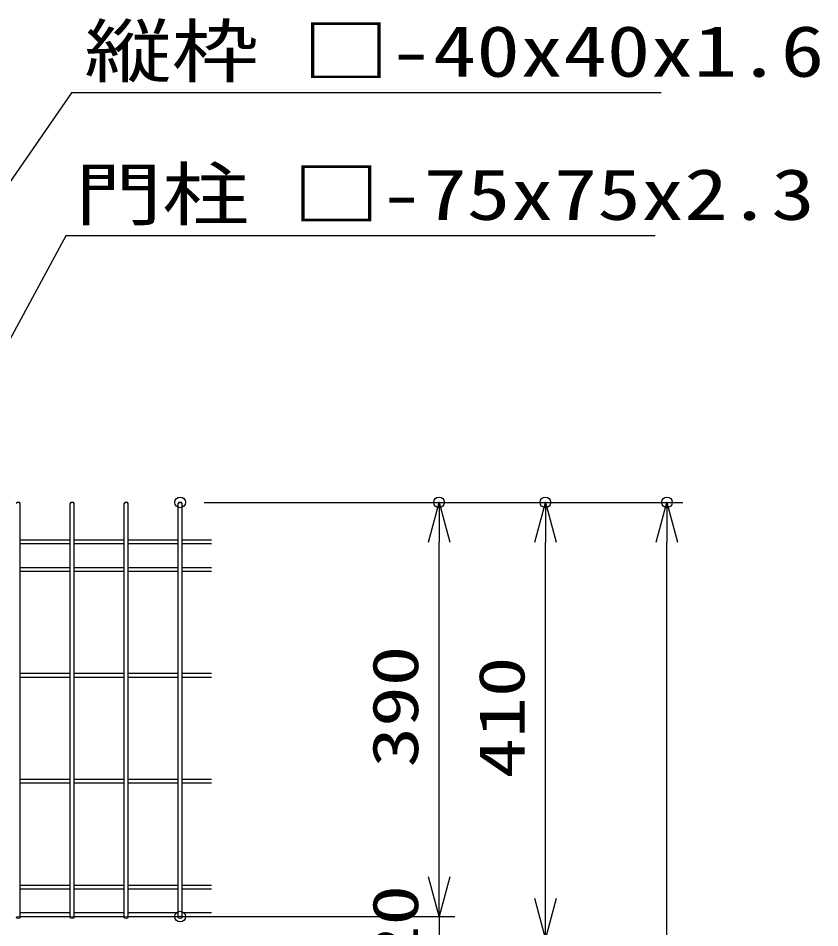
# Model space of a CAD drawing. Units: millimetres, scale not verified. Extents: x -6300 to 6300, y -4454 to 4456.
# Drawn here: x 2815 to 3568, y 1113 to 1969 of the extents above; entities that cross this region are included whole.
import ezdxf
from ezdxf.enums import TextEntityAlignment as Align

# ---------------------------------------------------------------- set-up
doc = ezdxf.new("R2010")
doc.units = ezdxf.units.MM
doc.header["$LTSCALE"] = 20
doc.header["$PDMODE"] = 32
doc.header["$PDSIZE"] = 10
doc.layers.add('0-1_0', color=4, linetype='Continuous', lineweight=25)
doc.layers.add('0-C_LAYER12', color=3, linetype='Continuous', lineweight=25)
doc.layers.add('0-2_DEFPOINTS', color=7, linetype='Continuous')
doc.styles.add('ＭＳ ゴシック', font='')
doc.styles.get('ＭＳ ゴシック').set_extended_font_data('MS Gothic')

# ---------------------------------------------------------------- blocks, each defined once
blk = doc.blocks.new('_Open30')
at = {"layer": '0-1_0', "color": 2}
blk.add_line((0, 0), (-20, 0), dxfattribs=at)
blk.add_lwpolyline([(-20, 5.36), (0, 0), (-20, -5.36)], dxfattribs=at)

msp = doc.modelspace()

# ---------------------------------------------------------------- linework, layer by layer
at = {"layer": '0-1_0'}
for p, q in [((2816.31, 1122.66), (2816.31, 1512.37)), ((2863.48, 1122.66), (2863.48, 1512.37)), ((2867.08, 1122.66), (2867.08, 1512.37)), ((2914.25, 1122.66), (2914.25, 1512.37)), ((2917.85, 1122.66), (2917.85, 1512.37)), ((2965.02, 1122.66), (2965.02, 1512.37)), ((2968.62, 1122.66), (2968.62, 1512.37)), ((2863.48, 1477.73), (2816.31, 1477.73)), ((2863.48, 1474.13), (2816.31, 1474.13)), ((2914.25, 1477.73), (2867.08, 1477.73)), ((2914.25, 1474.13), (2867.08, 1474.13)), ((2965.02, 1477.73), (2917.85, 1477.73)), ((2965.02, 1474.13), (2917.85, 1474.13)), ((2996.28, 1477.73), (2968.62, 1477.73)), ((2996.28, 1474.13), (2968.62, 1474.13)), ((2863.48, 1451.75), (2816.31, 1451.75)), ((2863.48, 1448.15), (2816.31, 1448.15)), ((2914.25, 1451.75), (2867.08, 1451.75)), ((2914.25, 1448.15), (2867.08, 1448.15)), ((2965.02, 1451.75), (2917.85, 1451.75)), ((2965.02, 1448.15), (2917.85, 1448.15)), ((2996.28, 1451.75), (2968.62, 1451.75)), ((2996.28, 1448.15), (2968.62, 1448.15)), ((2863.48, 1352.16), (2816.31, 1352.16)), ((2914.25, 1352.16), (2867.08, 1352.16)), ((2965.02, 1352.16), (2917.85, 1352.16)), ((2996.28, 1352.16), (2968.62, 1352.16)), ((2863.48, 1348.56), (2816.31, 1348.56)), ((2914.25, 1348.56), (2867.08, 1348.56)), ((2965.02, 1348.56), (2917.85, 1348.56)), ((2996.28, 1348.56), (2968.62, 1348.56)), ((2863.48, 1252.56), (2816.31, 1252.56)), ((2914.25, 1252.56), (2867.08, 1252.56)), ((2965.02, 1252.56), (2917.85, 1252.56)), ((2996.28, 1252.56), (2968.62, 1252.56)), ((2863.48, 1248.96), (2816.31, 1248.96)), ((2914.25, 1248.96), (2867.08, 1248.96)), ((2965.02, 1248.96), (2917.85, 1248.96)), ((2996.28, 1248.96), (2968.62, 1248.96)), ((2863.48, 1152.97), (2816.31, 1152.97)), ((2863.48, 1149.37), (2816.31, 1149.37)), ((2914.25, 1152.97), (2867.08, 1152.97)), ((2914.25, 1149.37), (2867.08, 1149.37)), ((2965.02, 1152.97), (2917.85, 1152.97)), ((2965.02, 1149.37), (2917.85, 1149.37)), ((2996.28, 1152.97), (2968.62, 1152.97)), ((2996.28, 1149.37), (2968.62, 1149.37)), ((2863.48, 1126.99), (2816.31, 1126.99)), ((2863.48, 1123.39), (2816.31, 1123.39)), ((2914.25, 1126.99), (2867.08, 1126.99)), ((2914.25, 1123.39), (2867.08, 1123.39)), ((2965.02, 1126.99), (2917.85, 1126.99)), ((2965.02, 1123.39), (2917.85, 1123.39)), ((2996.28, 1126.99), (2968.62, 1126.99)), ((2996.28, 1123.39), (2968.62, 1123.39))]:
    msp.add_line(p, q, dxfattribs=at)
at = {"layer": '0-1_0', "color": 1}
for p, q in [((2989.32, 1513.27), (3225.3, 1513.27)), ((2989.32, 1513.27), (3325.33, 1513.27)), ((2989.32, 1513.27), (3439.61, 1513.27)), ((2989.32, 1123.56), (3225.3, 1123.56)), ((2989.32, 1123.56), (3225.3, 1123.56))]:
    msp.add_line(p, q, dxfattribs=at)
at = {"layer": '0-1_0', "color": 2}
for p, q in [((3210.3, 1161.06), (3210.3, 1475.77)), ((3310.33, 1140.54), (3310.33, 1475.77)), ((3424.61, -874.46), (3424.61, 1475.77)), ((3210.3, 1161.06), (3210.3, 1198.56)), ((3210.3, 1123.56), (3210.3, 1103.04))]:
    msp.add_line(p, q, dxfattribs=at)
at = {"layer": '0-1_0'}
for centre in [(2814.51, 1512.37), (2865.28, 1512.37), (2916.05, 1512.37), (2966.82, 1512.37)]:
    msp.add_ellipse(centre, major_axis=(-1.8, 0), ratio=0.5, start_param=3.141593, end_param=6.283185, dxfattribs=at)
for centre in [(2814.51, 1122.66), (2865.28, 1122.66), (2916.05, 1122.66), (2966.82, 1122.66)]:
    msp.add_ellipse(centre, major_axis=(-1.8, 0), ratio=0.5, dxfattribs=at)
at = {"layer": '0-2_DEFPOINTS'}
for p in [(2966.82, 1513.27), (3210.3, 1513.27), (3310.33, 1513.27), (3424.61, 1513.27), (2966.82, 1123.56)]:
    msp.add_point(p, dxfattribs=at)
at = {"layer": '0-C_LAYER12', "color": 7}
for points in [[(3419.09, 1898.51), (2864.75, 1898.51), (2606.24, 1524.68)], [(3413.5, 1763.89), (2859.16, 1763.89), (2727.86, 1521.43)]]:
    msp.add_lwpolyline(points, dxfattribs=at)

# ---------------------------------------------------------------- block references
at = {"layer": '0-1_0', "xscale": 1.875, "yscale": 1.875}
for p, rotation in [((3210.3, 1513.27), 90), ((3310.33, 1513.27), 90), ((3424.61, 1513.27), 90), ((3210.3, 1123.56), 270), ((3210.3, 1123.56), 270), ((3310.33, 1103.04), 270)]:
    msp.add_blockref('_Open30', p, dxfattribs=dict(at, rotation=rotation))

# ---------------------------------------------------------------- texts
at = {"layer": '0-1_0', "color": 3, "style": 'ＭＳ ゴシック', "width": 1.3}
for s, p in [('390', (3203.63, 1263.77)), ('410', (3303.66, 1253.51)), ('20', (3203.63, 1076.87))]:
    msp.add_text(s, height=43.26, rotation=90, dxfattribs=at).set_placement(p, align=Align.BOTTOM_LEFT)
at = {"layer": '0-C_LAYER12', "style": 'ＭＳ ゴシック', "width": 1.25}
for s, p in [('縦枠 □-40x40x1.6', (2876.75, 1899.26)), ('門柱 □-75x75x2.3', (2867.83, 1764.63))]:
    msp.add_text(s, height=48.09, dxfattribs=at).set_placement(p, align=Align.BOTTOM_LEFT)

doc.saveas('drawing.dxf')
